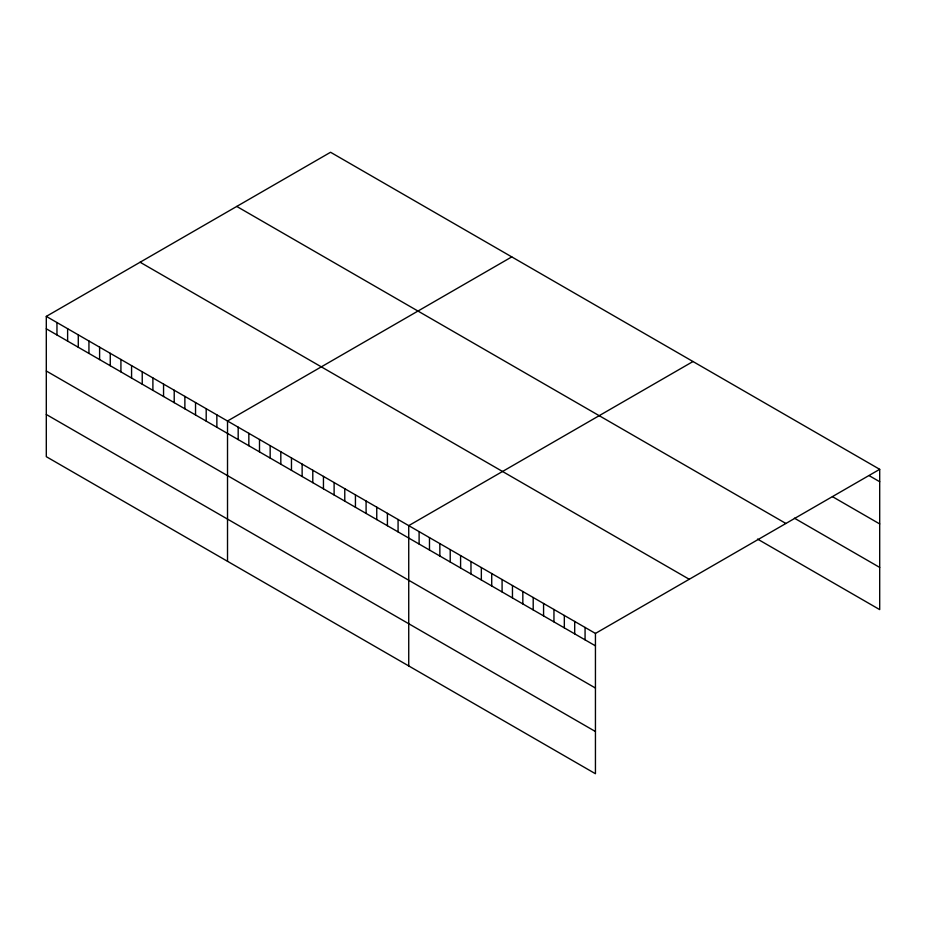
<?xml version="1.0" encoding="UTF-8"?>
<svg xmlns="http://www.w3.org/2000/svg" width="926" height="926" viewBox="0 0 926 926"><rect width="100%" height="100%" fill="white"/><g stroke="black" fill="none" stroke-linecap="round" stroke-linejoin="round"><path stroke-width="1.39" d="M46.3 316.391L595.441 633.43L595.441 773.731L46.3 456.68L46.3 316.391L330.559 152.269L879.7 469.32L879.7 609.609L757.537 539.082M511.777 256.896L227.518 421.006L227.518 561.306M692.995 361.522L408.736 525.632L408.736 665.933M595.441 633.43L879.7 469.32M869.329 475.744L879.7 481.728M832.451 496.649L879.7 523.931M794.415 518.178L879.7 567.418M236.755 206.429L785.896 523.468M140.104 262.232L689.245 579.271M46.3 328.799L595.441 645.839M46.3 371.002L595.441 688.041M46.3 414.478L595.441 731.528M585.07 627.446L585.07 639.854M574.699 621.45L574.699 633.87M564.328 615.466L564.328 627.874M553.956 609.47L553.956 621.89M543.574 603.486L543.574 615.906M533.202 597.502L533.202 609.91M522.831 591.506L522.831 603.926M512.46 585.521L512.46 597.93M502.089 579.537L502.089 591.945M491.718 573.541L491.718 585.961M481.346 567.557L481.346 579.965M470.975 561.561L470.975 573.981M460.592 555.577L460.592 567.997M450.221 549.593L450.221 562.001M439.85 543.597L439.85 556.017M429.479 537.612L429.479 550.021M419.108 531.628L419.108 544.037M398.076 519.486L398.076 531.894M387.415 513.328L387.415 525.736M376.755 507.17L376.755 519.59M366.094 501.012L366.094 513.432M355.434 494.866L355.434 507.274M344.773 488.708L344.773 501.128M334.112 482.55L334.112 494.97M323.452 476.404L323.452 488.812M312.791 470.246L312.791 482.654M302.131 464.088L302.131 476.508M291.47 457.942L291.47 470.35M280.821 451.784L280.821 464.192M270.161 445.626L270.161 458.046M259.5 439.468L259.5 451.888M248.839 433.322L248.839 445.73M238.179 427.164L238.179 439.584M216.858 414.86L216.858 427.268M206.197 408.702L206.197 421.122M195.536 402.544L195.536 414.964M184.876 396.397L184.876 408.806M174.215 390.24L174.215 402.648M163.555 384.082L163.555 396.502M152.894 377.935L152.894 390.344M142.234 371.777L142.234 384.186M131.573 365.62L131.573 378.04M120.924 359.462L120.924 371.882M110.263 353.315L110.263 365.724M99.603 347.157L99.603 359.577M88.942 341L88.942 353.419M78.282 334.853L78.282 347.262M67.621 328.695L67.621 341.104M56.961 322.537L56.961 334.957"/></g></svg>
